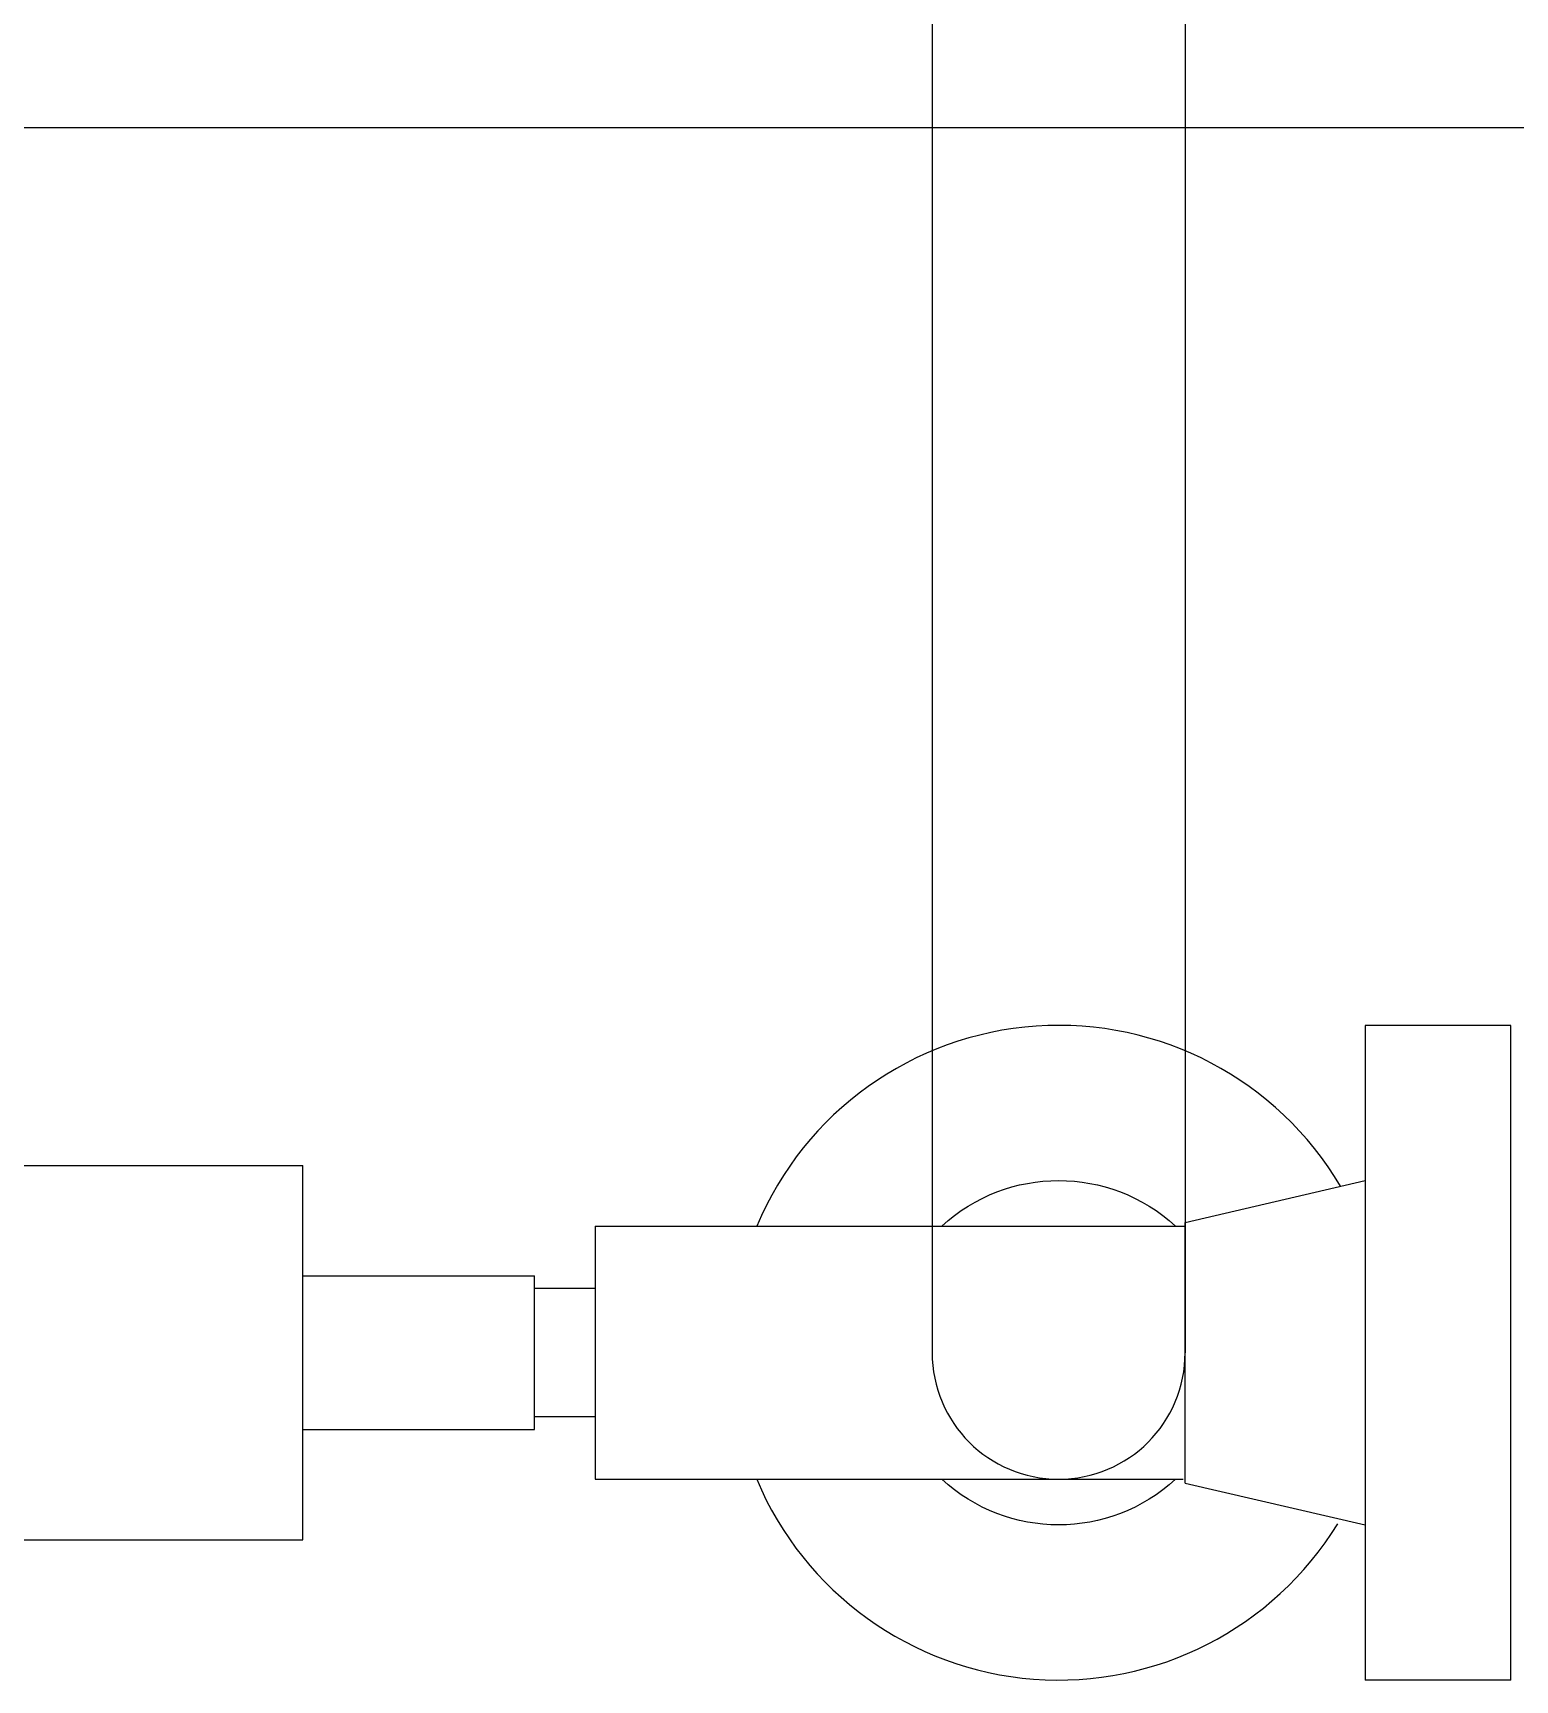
# Model space of a CAD drawing. Header units: millimetres. Extents: x 553637 to 584936, y 5008 to 53898.
# Drawn here: x 560258 to 560779, y 33116 to 33695 of the extents above; entities that cross this region are included whole.
import ezdxf

# ---------------------------------------------------------------- set-up
doc = ezdxf.new("R2010")
doc.units = ezdxf.units.MM
doc.header["$LTSCALE"] = 10
doc.header["$MEASUREMENT"] = 0
doc.layers.add('2', color=2, linetype='Continuous')
doc.layers.add('8', color=8, linetype='Continuous')

msp = doc.modelspace()

# ---------------------------------------------------------------- linework, layer by layer
at = {"layer": '2'}
for p, q in [((559235.43, 33661.87), (562629.91, 33661.87)), ((560725.86, 33346.49), (560725.86, 33116.49)), ((560777.04, 33346.49), (560725.86, 33346.49)), ((560777.04, 33116.49), (560777.04, 33346.49)), ((560662.64, 33277.27), (560725.86, 33291.99)), ((560662.64, 33185.7), (560662.64, 33277.27)), ((560662.64, 33185.7), (560725.86, 33170.99)), ((560777.04, 33116.49), (560725.86, 33116.49))]:
    msp.add_line(p, q, dxfattribs=at)
at = {"layer": '2', "extrusion": (-1, 1.31047e-06, 1.33332e-29)}
for p, q in [((560238.41, 33297.21), (560352.67, 33297.21)), ((560352.67, 33165.76), (560352.67, 33297.21)), ((560455.36, 33275.94), (560455.36, 33187.04)), ((560455.36, 33275.94), (560662.64, 33275.94)), ((560352.67, 33258.44), (560434.09, 33258.44)), ((560434.09, 33204.54), (560434.09, 33258.44)), ((560455.36, 33254.02), (560434.09, 33254.02)), ((560352.67, 33204.54), (560434.09, 33204.54)), ((560455.36, 33208.95), (560434.09, 33208.95)), ((560455.36, 33187.04), (560661.91, 33187.04)), ((560238.41, 33165.76), (560352.67, 33165.76))]:
    msp.add_line(p, q, dxfattribs=at)
at = {"layer": '2'}
for start, end in [(30.56925, 157.26168), (202.73817, 328.48427)]:
    msp.add_arc((560618.19, 33231.49), 115, start, end, dxfattribs=at)
at = {"layer": '2', "extrusion": (2.60745e-32, -4.30769e-34, -1)}
msp.add_arc((-560618.19, 33231.49), 60.5, 47.28286, 132.7173, dxfattribs=at)
at = {"layer": '2', "extrusion": (-2.60745e-32, 4.30769e-34, -1)}
msp.add_arc((-560618.19, 33231.49), 60.5, 227.28286, 312.7173, dxfattribs=at)
at = {"layer": '8'}
for p, q in [((560573.74, 45891.44), (560573.74, 33231.46)), ((560662.64, 45891.44), (560662.64, 33231.46))]:
    msp.add_line(p, q, dxfattribs=at)
msp.add_arc((560618.19, 33231.49), 44.45, 180, 0, dxfattribs=at)

doc.saveas('drawing.dxf')
